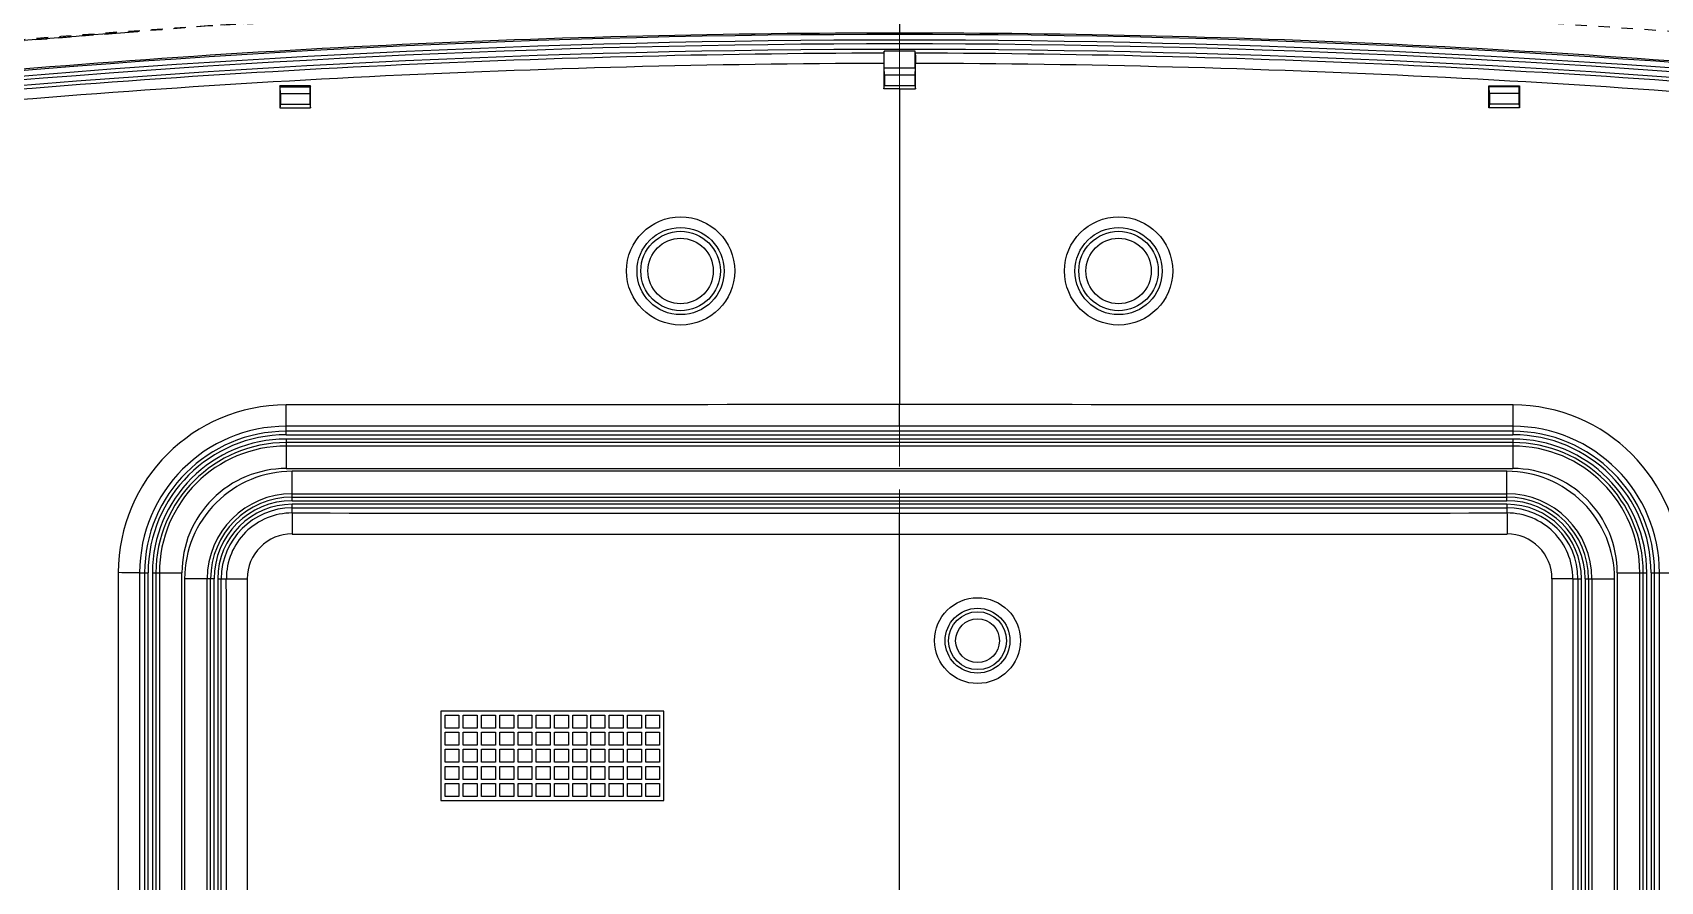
# Model space of a CAD drawing. Header units: millimetres. Extents: x -330 to 1028, y -2979 to 840.
# Drawn here: x 248.1 to 479, y -1354 to -1233.5 of the extents above; entities that cross this region are included whole.
import ezdxf

# ---------------------------------------------------------------- set-up
doc = ezdxf.new("R2010")
doc.units = ezdxf.units.MM
doc.header["$LTSCALE"] = 16.335
doc.linetypes.add('CENTER', pattern=[0.6, 0.375, -0.075, 0.075, -0.075])
doc.linetypes.add('HIDDEN', pattern=[0.2, 0.1, -0.1])
doc.layers.get('0').update_dxf_attribs({"linetype": 'CONTINUOUS'})
doc.layers.add('center', color=1, linetype='CENTER', lineweight=9)
doc.layers.add('DEFAULT_2', color=8, linetype='HIDDEN')

msp = doc.modelspace()

# ---------------------------------------------------------------- linework, layer by layer
at = {"color": 7, "linetype": 'Continuous'}
for p, q in [((371.063, -1229.558), (371.063, -1233.593)), ((368.866, -1236.174), (368.839, -1236.445)), ((368.866, -1238.544), (368.866, -1236.174)), ((373.259, -1238.544), (373.259, -1236.174)), ((373.286, -1236.445), (373.259, -1236.174)), ((368.817, -1237.895), (368.817, -1241.489)), ((368.866, -1238.544), (368.868, -1238.549)), ((368.902, -1239.527), (368.868, -1238.549)), ((368.868, -1238.549), (373.257, -1238.549)), ((368.902, -1239.527), (368.902, -1241.033)), ((368.902, -1239.527), (373.223, -1239.527)), ((373.257, -1238.549), (373.223, -1239.527)), ((373.223, -1239.527), (373.223, -1241.033)), ((373.259, -1238.544), (373.257, -1238.549)), ((373.308, -1241.489), (373.308, -1237.895)), ((283.166, -1241.06), (283.165, -1244.193)), ((287.507, -1241.059), (283.166, -1241.06)), ((283.225, -1241.213), (283.166, -1241.06)), ((283.259, -1242.191), (283.225, -1241.213)), ((283.225, -1241.213), (287.447, -1241.213)), ((287.447, -1241.213), (287.414, -1242.191)), ((287.507, -1241.059), (287.447, -1241.213)), ((287.507, -1244.195), (287.507, -1241.059)), ((368.816, -1241.489), (368.902, -1241.033)), ((371.062, -1241.488), (368.816, -1241.489)), ((368.902, -1241.033), (373.223, -1241.033)), ((371.062, -1241.488), (371.062, -1286.313)), ((371.062, -1241.488), (373.309, -1241.489)), ((373.223, -1241.033), (373.309, -1241.489)), ((454.618, -1244.195), (454.618, -1241.059)), ((454.678, -1241.213), (454.619, -1241.059)), ((454.619, -1241.06), (458.959, -1241.06)), ((454.712, -1242.191), (454.678, -1241.213)), ((458.9, -1241.213), (454.678, -1241.213)), ((458.9, -1241.213), (458.867, -1242.191)), ((458.959, -1241.06), (458.9, -1241.213)), ((458.96, -1241.06), (458.96, -1244.193)), ((283.259, -1243.696), (283.165, -1244.193)), ((283.165, -1244.193), (287.507, -1244.195)), ((283.259, -1242.191), (283.259, -1243.696)), ((283.259, -1242.191), (287.414, -1242.191)), ((283.259, -1243.696), (287.414, -1243.696)), ((287.414, -1242.191), (287.414, -1243.696)), ((287.414, -1243.696), (287.507, -1244.195)), ((454.712, -1243.696), (454.618, -1244.195)), ((458.96, -1244.193), (454.618, -1244.195)), ((454.712, -1242.191), (454.712, -1243.696)), ((458.867, -1242.191), (454.712, -1242.191)), ((458.867, -1243.696), (454.712, -1243.696)), ((458.867, -1242.191), (458.867, -1243.696)), ((458.867, -1243.696), (458.96, -1244.193)), ((284.08, -1290.596), (284.08, -1289.385)), ((458.045, -1290.096), (284.08, -1290.096)), ((458.045, -1289.385), (458.045, -1290.596)), ((284.08, -1290.596), (458.045, -1290.596)), ((284.08, -1291.205), (284.08, -1295.383)), ((458.045, -1291.205), (284.08, -1291.205)), ((458.045, -1291.704), (284.08, -1291.704)), ((458.045, -1292.187), (284.08, -1292.187)), ((458.045, -1291.205), (458.045, -1295.383)), ((284.08, -1295.383), (458.045, -1295.383)), ((284.934, -1299.951), (284.934, -1295.773)), ((457.191, -1295.773), (284.935, -1295.773)), ((457.191, -1299.951), (457.191, -1295.773)), ((284.934, -1298.969), (457.191, -1298.969)), ((284.934, -1299.452), (457.191, -1299.452)), ((284.934, -1299.951), (457.191, -1299.951)), ((284.934, -1301.687), (284.934, -1300.46)), ((457.191, -1300.46), (284.934, -1300.46)), ((284.934, -1300.959), (457.191, -1300.959)), ((371.062, -1358.465), (371.063, -1301.731)), ((457.191, -1300.46), (457.191, -1301.687)), ((263.298, -1310.176), (264.5, -1310.176)), ((264.001, -1310.176), (264.001, -1405.044)), ((264.5, -1405.044), (264.5, -1310.176)), ((265.109, -1310.176), (265.109, -1405.044)), ((265.109, -1310.176), (269.287, -1310.176)), ((265.609, -1310.176), (265.609, -1405.044)), ((266.092, -1310.176), (266.092, -1405.044)), ((269.287, -1405.043), (269.287, -1310.176)), ((273.855, -1311.03), (269.677, -1311.03)), ((269.677, -1311.031), (269.677, -1404.189)), ((272.873, -1404.19), (272.873, -1311.03)), ((273.356, -1404.19), (273.356, -1311.03)), ((273.855, -1404.19), (273.855, -1311.03)), ((274.364, -1311.03), (274.364, -1404.19)), ((274.364, -1311.03), (275.589, -1311.03)), ((274.863, -1404.19), (274.863, -1311.03)), ((466.536, -1311.03), (467.761, -1311.03)), ((467.262, -1311.03), (467.262, -1427.367)), ((467.761, -1427.367), (467.761, -1311.03)), ((468.27, -1311.03), (468.27, -1427.367)), ((468.27, -1311.03), (472.448, -1311.03)), ((468.769, -1311.03), (468.769, -1427.367)), ((469.252, -1311.03), (469.252, -1427.367)), ((472.448, -1427.367), (472.448, -1311.03)), ((472.838, -1310.176), (472.838, -1428.221)), ((472.838, -1310.176), (477.016, -1310.176)), ((476.034, -1428.222), (476.034, -1310.176)), ((476.517, -1428.222), (476.517, -1310.176)), ((477.016, -1428.222), (477.016, -1310.176)), ((477.625, -1310.176), (477.625, -1428.222)), ((477.625, -1310.176), (478.827, -1310.176)), ((478.124, -1428.222), (478.124, -1310.176)), ((305.993, -1329.799), (305.993, -1342.491)), ((337.65, -1329.799), (305.993, -1329.799)), ((306.604, -1332.222), (306.604, -1330.375)), ((306.604, -1330.375), (308.58, -1330.375)), ((308.58, -1330.375), (308.58, -1332.222)), ((309.191, -1332.222), (309.191, -1330.375)), ((309.191, -1330.375), (311.167, -1330.375)), ((311.167, -1330.375), (311.167, -1332.222)), ((311.778, -1332.222), (311.778, -1330.375)), ((311.778, -1330.375), (313.754, -1330.375)), ((313.754, -1330.375), (313.754, -1332.222)), ((314.365, -1332.222), (314.365, -1330.375)), ((314.365, -1330.375), (316.342, -1330.375)), ((316.342, -1330.375), (316.342, -1332.222)), ((316.953, -1332.222), (316.953, -1330.375)), ((316.953, -1330.375), (318.929, -1330.375)), ((318.929, -1330.375), (318.929, -1332.222)), ((319.54, -1332.222), (319.54, -1330.375)), ((319.54, -1330.375), (321.516, -1330.375)), ((321.516, -1330.375), (321.516, -1332.222)), ((322.127, -1332.222), (322.127, -1330.375)), ((322.127, -1330.375), (324.103, -1330.375)), ((324.103, -1330.375), (324.103, -1332.222)), ((324.714, -1332.222), (324.714, -1330.375)), ((324.714, -1330.375), (326.69, -1330.375)), ((326.69, -1330.375), (326.69, -1332.222)), ((327.301, -1332.222), (327.301, -1330.375)), ((327.301, -1330.375), (329.278, -1330.375)), ((329.278, -1330.375), (329.278, -1332.222)), ((329.889, -1332.222), (329.889, -1330.375)), ((329.889, -1330.375), (331.865, -1330.375)), ((331.865, -1330.375), (331.865, -1332.222)), ((332.476, -1332.222), (332.476, -1330.375)), ((332.476, -1330.375), (334.452, -1330.375)), ((334.452, -1330.375), (334.452, -1332.222)), ((335.063, -1332.222), (335.063, -1330.375)), ((335.063, -1330.375), (337.039, -1330.375)), ((337.039, -1330.375), (337.039, -1332.222)), ((337.65, -1342.491), (337.65, -1329.799)), ((308.58, -1332.222), (306.604, -1332.222)), ((306.604, -1334.646), (306.604, -1332.798)), ((306.604, -1332.798), (308.58, -1332.798)), ((308.58, -1332.798), (308.58, -1334.646)), ((311.167, -1332.222), (309.191, -1332.222)), ((309.191, -1334.646), (309.191, -1332.798)), ((309.191, -1332.798), (311.167, -1332.798)), ((311.167, -1332.798), (311.167, -1334.646)), ((313.754, -1332.222), (311.778, -1332.222)), ((311.778, -1334.646), (311.778, -1332.798)), ((311.778, -1332.798), (313.754, -1332.798)), ((313.754, -1332.798), (313.754, -1334.646)), ((316.342, -1332.222), (314.365, -1332.222)), ((314.365, -1334.646), (314.365, -1332.798)), ((314.365, -1332.798), (316.342, -1332.798)), ((316.342, -1332.798), (316.342, -1334.646)), ((318.929, -1332.222), (316.953, -1332.222)), ((316.953, -1334.646), (316.953, -1332.798)), ((316.953, -1332.798), (318.929, -1332.798)), ((318.929, -1332.798), (318.929, -1334.646)), ((321.516, -1332.222), (319.54, -1332.222)), ((319.54, -1334.646), (319.54, -1332.798)), ((319.54, -1332.798), (321.516, -1332.798)), ((321.516, -1332.798), (321.516, -1334.646)), ((324.103, -1332.222), (322.127, -1332.222)), ((322.127, -1334.646), (322.127, -1332.798)), ((322.127, -1332.798), (324.103, -1332.798)), ((324.103, -1332.798), (324.103, -1334.646)), ((326.69, -1332.222), (324.714, -1332.222)), ((324.714, -1334.646), (324.714, -1332.798)), ((324.714, -1332.798), (326.69, -1332.798)), ((326.69, -1332.798), (326.69, -1334.646)), ((329.278, -1332.222), (327.301, -1332.222)), ((327.301, -1334.646), (327.301, -1332.798)), ((327.301, -1332.798), (329.278, -1332.798)), ((329.278, -1332.798), (329.278, -1334.646)), ((331.865, -1332.222), (329.889, -1332.222)), ((329.889, -1334.646), (329.889, -1332.798)), ((329.889, -1332.798), (331.865, -1332.798)), ((331.865, -1332.798), (331.865, -1334.646)), ((334.452, -1332.222), (332.476, -1332.222)), ((332.476, -1334.646), (332.476, -1332.798)), ((332.476, -1332.798), (334.452, -1332.798)), ((334.452, -1332.798), (334.452, -1334.646)), ((337.039, -1332.222), (335.063, -1332.222)), ((335.063, -1334.646), (335.063, -1332.798)), ((335.063, -1332.798), (337.039, -1332.798)), ((337.039, -1332.798), (337.039, -1334.646)), ((308.58, -1334.646), (306.604, -1334.646)), ((306.604, -1337.069), (306.604, -1335.221)), ((306.604, -1335.221), (308.58, -1335.221)), ((308.58, -1335.221), (308.58, -1337.069)), ((311.167, -1334.646), (309.191, -1334.646)), ((309.191, -1337.069), (309.191, -1335.221)), ((309.191, -1335.221), (311.167, -1335.221)), ((311.167, -1335.221), (311.167, -1337.069)), ((313.754, -1334.646), (311.778, -1334.646)), ((311.778, -1337.069), (311.778, -1335.221)), ((311.778, -1335.221), (313.754, -1335.221)), ((313.754, -1335.221), (313.754, -1337.069)), ((316.342, -1334.646), (314.365, -1334.646)), ((314.365, -1337.069), (314.365, -1335.221)), ((314.365, -1335.221), (316.342, -1335.221)), ((316.342, -1335.221), (316.342, -1337.069)), ((318.929, -1334.646), (316.953, -1334.646)), ((316.953, -1337.069), (316.953, -1335.221)), ((316.953, -1335.221), (318.929, -1335.221)), ((318.929, -1335.221), (318.929, -1337.069)), ((321.516, -1334.646), (319.54, -1334.646)), ((319.54, -1337.069), (319.54, -1335.221)), ((319.54, -1335.221), (321.516, -1335.221)), ((321.516, -1335.221), (321.516, -1337.069)), ((324.103, -1334.646), (322.127, -1334.646)), ((322.127, -1337.069), (322.127, -1335.221)), ((322.127, -1335.221), (324.103, -1335.221)), ((324.103, -1335.221), (324.103, -1337.069)), ((326.69, -1334.646), (324.714, -1334.646)), ((324.714, -1337.069), (324.714, -1335.221)), ((324.714, -1335.221), (326.69, -1335.221)), ((326.69, -1335.221), (326.69, -1337.069)), ((329.278, -1334.646), (327.301, -1334.646)), ((327.301, -1337.069), (327.301, -1335.221)), ((327.301, -1335.221), (329.278, -1335.221)), ((329.278, -1335.221), (329.278, -1337.069)), ((331.865, -1334.646), (329.889, -1334.646)), ((329.889, -1337.069), (329.889, -1335.221)), ((329.889, -1335.221), (331.865, -1335.221)), ((331.865, -1335.221), (331.865, -1337.069)), ((334.452, -1334.646), (332.476, -1334.646)), ((332.476, -1337.069), (332.476, -1335.221)), ((332.476, -1335.221), (334.452, -1335.221)), ((334.452, -1335.221), (334.452, -1337.069)), ((337.039, -1334.646), (335.063, -1334.646)), ((335.063, -1337.069), (335.063, -1335.221)), ((335.063, -1335.221), (337.039, -1335.221)), ((337.039, -1335.221), (337.039, -1337.069)), ((308.58, -1337.069), (306.604, -1337.069)), ((306.604, -1339.492), (306.604, -1337.645)), ((306.604, -1337.645), (308.58, -1337.645)), ((308.58, -1337.645), (308.58, -1339.492)), ((311.167, -1337.069), (309.191, -1337.069)), ((309.191, -1339.492), (309.191, -1337.645)), ((309.191, -1337.645), (311.167, -1337.645)), ((311.167, -1337.645), (311.167, -1339.492)), ((313.754, -1337.069), (311.778, -1337.069)), ((311.778, -1339.492), (311.778, -1337.645)), ((311.778, -1337.645), (313.754, -1337.645)), ((313.754, -1337.645), (313.754, -1339.492)), ((316.342, -1337.069), (314.365, -1337.069)), ((314.365, -1339.492), (314.365, -1337.645)), ((314.365, -1337.645), (316.342, -1337.645)), ((316.342, -1337.645), (316.342, -1339.492)), ((318.929, -1337.069), (316.953, -1337.069)), ((316.953, -1339.492), (316.953, -1337.645)), ((316.953, -1337.645), (318.929, -1337.645)), ((318.929, -1337.645), (318.929, -1339.492)), ((321.516, -1337.069), (319.54, -1337.069)), ((319.54, -1339.492), (319.54, -1337.645)), ((319.54, -1337.645), (321.516, -1337.645)), ((321.516, -1337.645), (321.516, -1339.492)), ((324.103, -1337.069), (322.127, -1337.069)), ((322.127, -1339.492), (322.127, -1337.645)), ((322.127, -1337.645), (324.103, -1337.645)), ((324.103, -1337.645), (324.103, -1339.492)), ((326.69, -1337.069), (324.714, -1337.069)), ((324.714, -1339.492), (324.714, -1337.645)), ((324.714, -1337.645), (326.69, -1337.645)), ((326.69, -1337.645), (326.69, -1339.492)), ((329.278, -1337.069), (327.301, -1337.069)), ((327.301, -1339.492), (327.301, -1337.645)), ((327.301, -1337.645), (329.278, -1337.645)), ((329.278, -1337.645), (329.278, -1339.492)), ((331.865, -1337.069), (329.889, -1337.069)), ((329.889, -1339.492), (329.889, -1337.645)), ((329.889, -1337.645), (331.865, -1337.645)), ((331.865, -1337.645), (331.865, -1339.492)), ((334.452, -1337.069), (332.476, -1337.069)), ((332.476, -1339.492), (332.476, -1337.645)), ((332.476, -1337.645), (334.452, -1337.645)), ((334.452, -1337.645), (334.452, -1339.492)), ((337.039, -1337.069), (335.063, -1337.069)), ((335.063, -1339.492), (335.063, -1337.645)), ((335.063, -1337.645), (337.039, -1337.645)), ((337.039, -1337.645), (337.039, -1339.492)), ((308.58, -1339.492), (306.604, -1339.492)), ((306.604, -1341.916), (306.604, -1340.068)), ((306.604, -1340.068), (308.58, -1340.068)), ((308.58, -1340.068), (308.58, -1341.916)), ((311.167, -1339.492), (309.191, -1339.492)), ((309.191, -1341.916), (309.191, -1340.068)), ((309.191, -1340.068), (311.167, -1340.068)), ((311.167, -1340.068), (311.167, -1341.916)), ((313.754, -1339.492), (311.778, -1339.492)), ((311.778, -1341.916), (311.778, -1340.068)), ((311.778, -1340.068), (313.754, -1340.068)), ((313.754, -1340.068), (313.754, -1341.916)), ((316.342, -1339.492), (314.365, -1339.492)), ((314.365, -1341.916), (314.365, -1340.068)), ((314.365, -1340.068), (316.342, -1340.068)), ((316.342, -1340.068), (316.342, -1341.916)), ((318.929, -1339.492), (316.953, -1339.492)), ((316.953, -1341.916), (316.953, -1340.068)), ((316.953, -1340.068), (318.929, -1340.068)), ((318.929, -1340.068), (318.929, -1341.916)), ((321.516, -1339.492), (319.54, -1339.492)), ((319.54, -1341.916), (319.54, -1340.068)), ((319.54, -1340.068), (321.516, -1340.068)), ((321.516, -1340.068), (321.516, -1341.916)), ((324.103, -1339.492), (322.127, -1339.492)), ((322.127, -1341.916), (322.127, -1340.068)), ((322.127, -1340.068), (324.103, -1340.068)), ((324.103, -1340.068), (324.103, -1341.916)), ((326.69, -1339.492), (324.714, -1339.492)), ((324.714, -1341.916), (324.714, -1340.068)), ((324.714, -1340.068), (326.69, -1340.068)), ((326.69, -1340.068), (326.69, -1341.916)), ((329.278, -1339.492), (327.301, -1339.492)), ((327.301, -1341.916), (327.301, -1340.068)), ((327.301, -1340.068), (329.278, -1340.068)), ((329.278, -1340.068), (329.278, -1341.916)), ((331.865, -1339.492), (329.889, -1339.492)), ((329.889, -1341.916), (329.889, -1340.068)), ((329.889, -1340.068), (331.865, -1340.068)), ((331.865, -1340.068), (331.865, -1341.916)), ((334.452, -1339.492), (332.476, -1339.492)), ((332.476, -1341.916), (332.476, -1340.068)), ((332.476, -1340.068), (334.452, -1340.068)), ((334.452, -1340.068), (334.452, -1341.916)), ((337.039, -1339.492), (335.063, -1339.492)), ((335.063, -1341.916), (335.063, -1340.068)), ((335.063, -1340.068), (337.039, -1340.068)), ((337.039, -1340.068), (337.039, -1341.916)), ((305.993, -1342.491), (337.65, -1342.491)), ((308.58, -1341.916), (306.604, -1341.916)), ((311.167, -1341.916), (309.191, -1341.916)), ((313.754, -1341.916), (311.778, -1341.916)), ((316.342, -1341.916), (314.365, -1341.916)), ((318.929, -1341.916), (316.953, -1341.916)), ((321.516, -1341.916), (319.54, -1341.916)), ((324.103, -1341.916), (322.127, -1341.916)), ((326.69, -1341.916), (324.714, -1341.916)), ((329.278, -1341.916), (327.301, -1341.916)), ((331.865, -1341.916), (329.889, -1341.916)), ((334.452, -1341.916), (332.476, -1341.916)), ((337.039, -1341.916), (335.063, -1341.916))]:
    msp.add_line(p, q, dxfattribs=at)
for centre, radius in [((340.008, -1267.344), 7.674), ((402.117, -1267.344), 7.674), ((340.009, -1267.366), 6.183), ((340.008, -1267.352), 5.636), ((340.008, -1267.352), 4.638), ((402.116, -1267.366), 6.183), ((402.117, -1267.352), 5.636), ((402.117, -1267.352), 4.638), ((382.116, -1319.802), 6.091), ((382.114, -1319.813), 4.594), ((382.115, -1319.811), 4.107), ((382.115, -1319.811), 3.105)]:
    msp.add_circle(centre, radius, dxfattribs=at)
for centre, radius, start, end in [((371.063, -2746.934), 1513.142, 84.344373, 95.655627), ((371.063, -2746.934), 1512.34, 84.344394, 95.655602), ((370.52, -2732.39), 1498.797, 89.979265, 95.547139), ((370.092, -2721.47), 1491.912, 94.11391, 94.884375), ((371.639, -2731.681), 1498.088, 84.452573, 90.022053), ((371.063, -2746.934), 1511.809, 84.329114, 95.670886), ((371.063, -2746.934), 1511.017, 84.329114, 95.670886), ((372.718, -2792.976), 1556.539, 90.142271, 95.518345), ((371.063, -2746.934), 1510.761, 89.916699, 90.083301), ((369.509, -2790.92), 1554.482, 84.478097, 89.861287), ((372.84, -2791.398), 1553.509, 90.148367, 95.528937), ((369.175, -2793.607), 1555.718, 84.474885, 89.847811), ((284.082, -1310.179), 23.816, 90.06464, 179.95273), ((458.043, -1310.179), 23.816, 0.0473, 89.93545), ((284.102, -1310.189), 20.804, 90.06051, 179.96288), ((284.08, -1310.176), 20.079, 90, 180), ((458.023, -1310.189), 20.804, 0.03708, 89.93945), ((458.045, -1310.176), 20.079, 0, 90), ((284.08, -1310.176), 19.58, 90, 180), ((284.08, -1310.176), 18.97, 90, 180), ((284.08, -1310.176), 18.471, 90, 180), ((284.08, -1310.176), 17.988, 90, 180), ((458.045, -1310.176), 19.58, 0, 90), ((458.045, -1310.176), 18.97, 0, 90), ((458.045, -1310.176), 18.471, 0, 90), ((458.045, -1310.176), 17.988, 0, 90), ((284.08, -1310.175), 14.793, 89.99882, 180.00123), ((284.934, -1311.03), 15.257, 89.99633, 180.00368), ((457.191, -1311.03), 15.257, 359.99933, 90.00059), ((458.045, -1310.175), 14.793, 359.99882, 90.00123), ((284.934, -1311.03), 12.061, 90, 180), ((284.934, -1311.03), 11.578, 90, 180), ((457.191, -1311.03), 12.061, 0, 90), ((457.191, -1311.03), 11.578, 0, 90), ((284.934, -1311.03), 11.079, 90, 180), ((284.934, -1311.03), 10.57, 90, 180), ((284.934, -1311.03), 10.071, 90, 180), ((284.928, -1311.026), 9.338, 89.96, 180.02615), ((457.191, -1311.03), 11.079, 0, 90), ((457.191, -1311.03), 10.57, 0, 90), ((457.191, -1311.03), 10.071, 0, 90), ((457.198, -1311.026), 9.338, 359.97384, 90.03999), ((284.901, -1311.009), 6.347, 89.95131, 180.02707), ((457.224, -1311.009), 6.347, 359.97296, 90.04872)]:
    msp.add_arc(centre, radius, start, end, dxfattribs=at)
for points, knots in [([(368.839, -1236.445), (368.833, -1236.503), (368.83, -1236.67), (368.818, -1237.153), (368.818, -1237.579), (368.818, -1237.895)], [0, 0, 0, 0, 0.120622, 0.3465673, 1, 1, 1, 1]), ([(373.286, -1236.445), (373.292, -1236.503), (373.295, -1236.67), (373.307, -1237.153), (373.307, -1237.579), (373.308, -1237.895)], [0, 0, 0, 0, 0.1206273, 0.3465683, 1, 1, 1, 1]), ([(284.08, -1289.385), (284.072, -1289.284), (284.071, -1288.95), (284.06, -1288.29), (284.057, -1287.381), (284.055, -1286.705), (284.055, -1286.355)], [0, 0, 0, 0, 0.1005211, 0.3302612, 0.6539638, 1, 1, 1, 1]), ([(371.063, -1289.35), (371.063, -1289.243), (371.06, -1288.233), (371.059, -1287.223), (371.062, -1286.32)], [0, 0, 0, 0, 0.1063559, 1, 1, 1, 1]), ([(458.045, -1289.385), (458.053, -1289.284), (458.054, -1288.95), (458.065, -1288.29), (458.068, -1287.381), (458.07, -1286.705), (458.07, -1286.355)], [0, 0, 0, 0, 0.1005211, 0.3302606, 0.653963, 1, 1, 1, 1]), ([(284.934, -1301.687), (284.926, -1301.792), (284.924, -1302.119), (284.913, -1302.755), (284.909, -1303.641), (284.907, -1304.306), (284.907, -1304.662)], [0, 0, 0, 0, 0.1062006, 0.3294508, 0.6409, 1, 1, 1, 1]), ([(457.191, -1301.687), (457.2, -1301.792), (457.201, -1302.119), (457.212, -1302.755), (457.216, -1303.641), (457.218, -1304.306), (457.218, -1304.662)], [0, 0, 0, 0, 0.1062137, 0.3294661, 0.6409092, 1, 1, 1, 1]), ([(263.298, -1310.176), (263.197, -1310.171), (262.863, -1310.17), (261.853, -1310.16), (260.944, -1310.16), (260.267, -1310.159)], [0, 0, 0, 0, 0.1005082, 0.3302705, 1, 1, 1, 1]), ([(275.589, -1311.03), (275.694, -1311.024), (276.02, -1311.023), (276.653, -1311.016), (277.537, -1311.014), (278.2, -1311.012), (278.555, -1311.012)], [0, 0, 0, 0, 0.1061664, 0.3293118, 0.6407122, 1, 1, 1, 1]), ([(466.536, -1311.03), (466.431, -1311.024), (466.106, -1311.023), (465.473, -1311.016), (464.589, -1311.014), (463.926, -1311.012), (463.571, -1311.012)], [0, 0, 0, 0, 0.1061495, 0.3292835, 0.6406865, 1, 1, 1, 1]), ([(478.827, -1310.176), (478.928, -1310.171), (479.262, -1310.17), (480.272, -1310.16), (481.18, -1310.16), (481.857, -1310.159)], [0, 0, 0, 0, 0.1005008, 0.3302391, 1, 1, 1, 1])]:
    msp.add_open_spline(points, degree=3, knots=knots, dxfattribs=at)
for points in [[(371.062, -1286.32), (342.059, -1286.317), (313.057, -1286.328), (284.055, -1286.355)], [(458.07, -1286.355), (429.067, -1286.328), (400.065, -1286.317), (371.062, -1286.32)], [(371.063, -1289.35), (342.068, -1289.347), (313.074, -1289.358), (284.08, -1289.385)], [(458.045, -1289.385), (429.051, -1289.358), (400.057, -1289.347), (371.063, -1289.35)], [(284.934, -1301.687), (313.644, -1301.717), (342.353, -1301.731), (371.063, -1301.731)], [(371.063, -1301.731), (399.772, -1301.731), (428.482, -1301.717), (457.191, -1301.687)], [(284.907, -1304.677), (313.625, -1304.676), (342.344, -1304.677), (371.063, -1304.68)], [(371.063, -1304.68), (399.781, -1304.677), (428.5, -1304.676), (457.218, -1304.677)], [(260.251, -1310.159), (260.251, -1341.79), (260.251, -1373.421), (260.251, -1405.051)], [(263.298, -1310.176), (263.279, -1341.798), (263.273, -1373.421), (263.282, -1405.044)], [(275.603, -1404.19), (275.615, -1373.137), (275.61, -1342.083), (275.589, -1311.03)], [(278.569, -1404.2), (278.568, -1373.137), (278.568, -1342.075), (278.569, -1311.012)], [(463.556, -1311.012), (463.556, -1349.803), (463.556, -1388.594), (463.555, -1427.384)], [(466.536, -1311.03), (466.51, -1349.809), (466.509, -1388.588), (466.534, -1427.367)], [(478.835, -1428.222), (478.854, -1388.873), (478.851, -1349.524), (478.827, -1310.176)]]:
    msp.add_open_spline(points, degree=3, dxfattribs=at)
at = {"layer": 'center', "color": 1, "linetype": 'CENTER', "ltscale": 2.674503}
msp.add_line((371.063, -1583.419), (371.063, -1153.419), dxfattribs=at)
at = {"layer": 'DEFAULT_2', "color": 8, "linetype": 'HIDDEN'}
msp.add_lwpolyline([(371.063, -1229.42), (322.634, -1230.183), (272.979, -1232.587), (224.747, -1236.506)], dxfattribs=at)
for centre, start, end in [((370.486, -2731.673), 89.977994, 95.566927), ((371.64, -2731.673), 84.432789, 90.022005)]:
    msp.add_arc(centre, 1502.25, start, end, dxfattribs=at)

doc.saveas('drawing.dxf')
